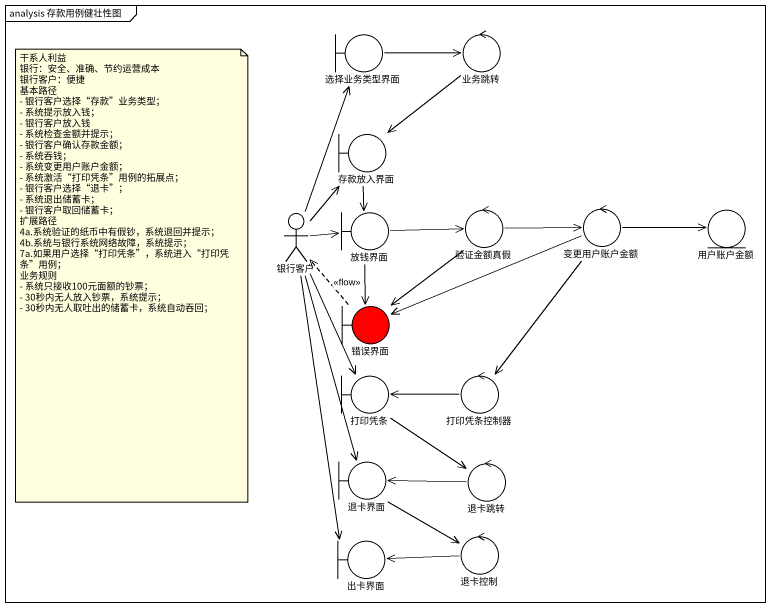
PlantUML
@startuml
mainframe analysis 存款用例健壮性图
boundary 选择业务类型界面
control 业务跳转
boundary 存款放入界面
control 验证金额真假
control 变更用户账户金额
entity 用户账户金额
actor 银行客户
boundary 放钱界面
boundary 错误界面 #FF0000
boundary 打印凭条
control 打印凭条控制器
boundary 退卡界面
control 退卡跳转
boundary 出卡界面
control 退卡控制
选择业务类型界面 -right-> 业务跳转
业务跳转 --> 存款放入界面
存款放入界面 --> 放钱界面
验证金额真假 -right-> 变更用户账户金额
验证金额真假 --> 错误界面
变更用户账户金额 -right-> 用户账户金额
变更用户账户金额 -left-> 错误界面
变更用户账户金额 --> 打印凭条控制器
银行客户 -up-> 选择业务类型界面
银行客户 -up-> 存款放入界面
银行客户 -right-> 放钱界面
银行客户 --> 打印凭条
银行客户 --> 退卡界面
银行客户 --> 出卡界面
放钱界面 -right-> 验证金额真假
放钱界面 --> 错误界面
错误界面 .up.> 银行客户 : <<flow>>
打印凭条 --> 退卡跳转
打印凭条控制器 -left-> 打印凭条
退卡界面 --> 退卡控制
退卡跳转 -left-> 退卡界面
退卡控制 -left-> 出卡界面
note as N1
  干系人利益
  银行：安全、准确、节约运营成本
  银行客户：便捷
  基本路径
  - 银行客户选择“存款”业务类型；
  - 系统提示放入钱；
  - 银行客户放入钱
  - 系统检查金额并提示；
  - 银行客户确认存款金额；
  - 系统吞钱；
  - 系统变更用户账户金额；
  - 系统激活“打印凭条”用例的拓展点；
  - 银行客户选择“退卡”；
  - 系统退出储蓄卡；
  - 银行客户取回储蓄卡；
  扩展路径
  4a.系统验证的纸币中有假钞，系统退回并提示；
  4b.系统与银行系统网络故障，系统提示；
  7a.如果用户选择“打印凭条”，系统进入“打印凭条”用例；
  业务规则
  - 系统只接收100元面额的钞票；
  - 30秒内无人放入钞票，系统提示；
  - 30秒内无人取吐出的储蓄卡，系统自动吞回；
end note
@enduml
